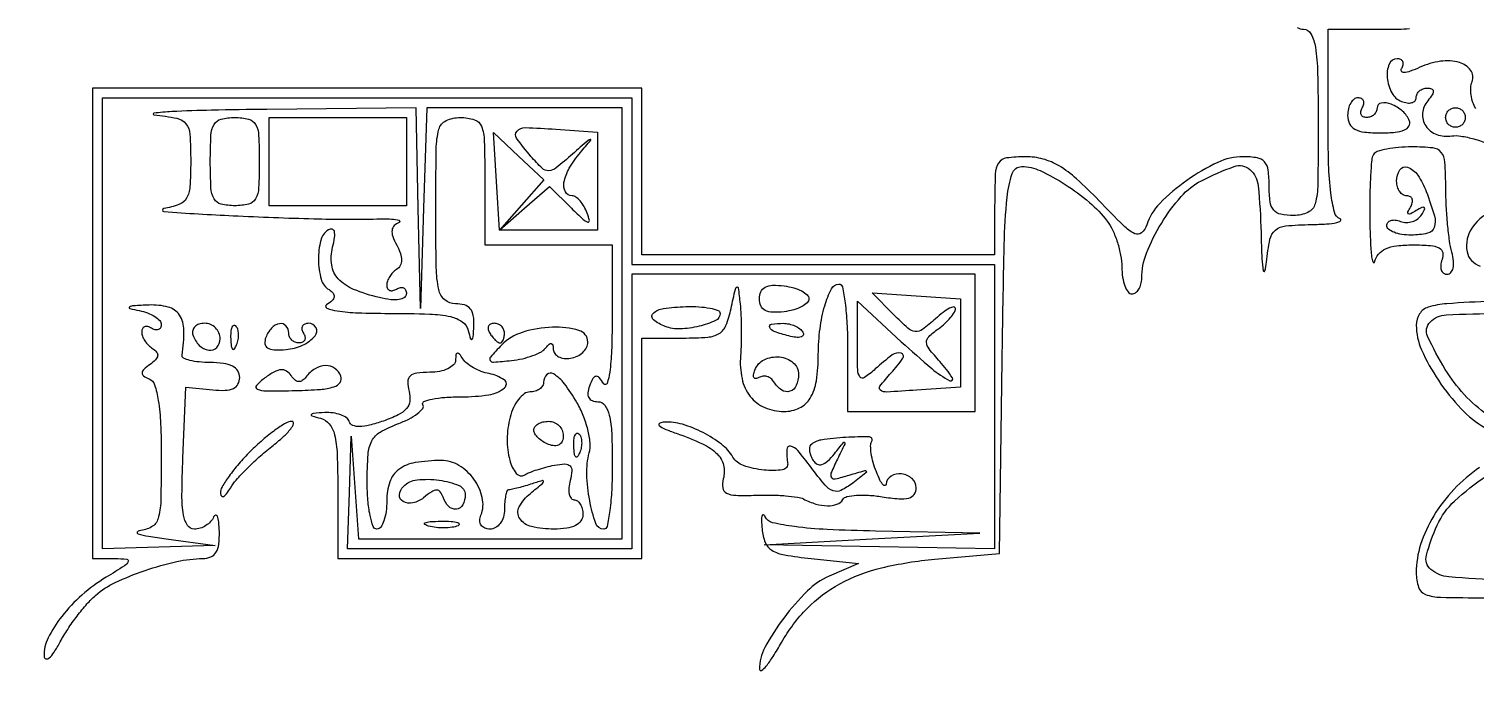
# Model space of a CAD drawing. Extents: x 23 to 255, y 40 to 184.
# Drawn here: x 181.51 to 193.99, y 65.07 to 70.64 of the extents above; entities that cross this region are included whole.
import ezdxf

# ---------------------------------------------------------------- set-up
doc = ezdxf.new("R2010")
doc.units = 0
doc.header["$MEASUREMENT"] = 0

msp = doc.modelspace()

# ---------------------------------------------------------------- linework, layer by layer
for points in [[(207.919475, 175.632891, 0.000007), (191.762556, 175.634099, 0.00002), (173.0434, 175.634494, 0.000013), (151.49745, 175.633531), (95.9364, 175.6296)], [(192.453163, 70.656739, 0.142417), (192.5073, 70.641, -0.280451), (192.571712, 70.601787, -0.080293), (192.609711, 70.4859, -0.033635), (192.629467, 70.265395, -0.005528), (192.6342, 69.8373, -0.003407), (192.630569, 69.304475, -0.060999), (192.607484, 69.13512, -0.22271), (192.545495, 69.060862, -0.109671), (192.4227, 69.0336, -0.047675), (192.310653, 69.044308, -0.173074), (192.249975, 69.08013, -0.144586), (192.219426, 69.15089, -0.030103), (192.2112, 69.2874, 0.030194), (192.202813, 69.426153, 0.152118), (192.171328, 69.496157, 0.172046), (192.108062, 69.531169, 0.0412), (191.986535, 69.5412, 0.110402), (191.767716, 69.492288, 0.044072), (191.500783, 69.336634, 0.043998), (191.266804, 69.137974, 0.118445), (191.154782, 68.95241, -0.137063), (191.109878, 68.883835, -0.306761), (191.050937, 68.87653, -0.077268), (190.954819, 68.946055, -0.006578), (190.740565, 69.163854, 0.017541), (190.548849, 69.350381, 0.049252), (190.398627, 69.461803, 0.067873), (190.260275, 69.520985, 0.06727), (190.110702, 69.5412, 0.033248), (189.944875, 69.530161, 0.221679), (189.876965, 69.486705, 0.132473), (189.847673, 69.392623, 0.009606), (189.8424, 69.1182), (189.8424, 68.6952), (188.3196, 68.6952), (186.7968, 68.6952), (186.7968, 69.4143), (186.7968, 70.1334), (184.428, 70.1334), (182.0592, 70.1334), (182.0592, 68.103), (182.0592, 66.0726), (182.24955, 66.072284, -0.022175), (182.353459, 66.0675, -0.518309), (182.366005, 66.045793, -0.143809), (182.334757, 66.010018, -0.004901), (182.174824, 65.910332, 0.043539), (181.967094, 65.757406, 0.045869), (181.792927, 65.57324, 0.0505), (181.674681, 65.386679, 0.123168), (181.639587, 65.228926, 0.303795), (181.654942, 65.207238, 0.280132), (181.682067, 65.212214, 0.067175), (181.726563, 65.264089, 0.020372), (181.779442, 65.3535, -0.022777), (181.843996, 65.461462, -0.016366), (181.925322, 65.576063, -0.016581), (182.010086, 65.680229, -0.033937), (182.084419, 65.75476, -0.070078), (182.252719, 65.864772, -0.027261), (182.511113, 65.969334, -0.027473), (182.785934, 66.046897, -0.054292), (183.01095, 66.072128, 0.103417), (183.078398, 66.086454, 0.153764), (183.123423, 66.125986, 0.107664), (183.147555, 66.196296, 0.036223), (183.152321, 66.30525, 0.017437), (183.147022, 66.3885, 0.068218), (183.135069, 66.438495, 0.378789), (183.119451, 66.446542, 0.239112), (183.102971, 66.43215, -0.090105), (183.077438, 66.391717, -0.065398), (183.03654, 66.357464, -0.06404), (182.987167, 66.334299, -0.077853), (182.936744, 66.3264, -0.254707), (182.876949, 66.358974, -0.103778), (182.84268, 66.448287, -0.042479), (182.829904, 66.619133, -0.00756), (182.838044, 66.93975), (182.8629, 67.5531), (183.09555, 67.528748, 0.032896), (183.202615, 67.524621, 0.100179), (183.273188, 67.540918, 0.159128), (183.313309, 67.577717, 0.128945), (183.3282, 67.634498, 0.144704), (183.311375, 67.691416, 0.131317), (183.265791, 67.732608, 0.085381), (183.187683, 67.757056, 0.03326), (183.0744, 67.7646, -0.023661), (182.977824, 67.769173, -0.040021), (182.898097, 67.783238, -0.050377), (182.843344, 67.803554, -0.329015), (182.830618, 67.82805, 0.040262), (182.847062, 68.043646, 0.14554), (182.807668, 68.174032, 0.186023), (182.710881, 68.243201, 0.073766), (182.54565, 68.260679, 0.004641), (182.412288, 68.25385, 0.114822), (182.377168, 68.243405, 0.674817), (182.378862, 68.230859, 0.014773), (182.46105, 68.212495, -0.040061), (182.533908, 68.192303, -0.053412), (182.595485, 68.162012, -0.064918), (182.637777, 68.126855, -0.189109), (182.6514, 68.092123, -0.119585), (182.644681, 68.064433, -0.186902), (182.626549, 68.048363, -0.152877), (182.599154, 68.04693, -0.075745), (182.5668, 68.0607, 0.076764), (182.53445, 68.07439, 0.154201), (182.507051, 68.072776, 0.186277), (182.488904, 68.05643, 0.117858), (182.4822, 68.028386, 0.092658), (182.489047, 67.991758, 0.053013), (182.509704, 67.951638, 0.050471), (182.540017, 67.914329, 0.058587), (182.575832, 67.885918, -0.083832), (182.611105, 67.854928, -0.211677), (182.619875, 67.822673, -0.158855), (182.602219, 67.787638, -0.044406), (182.554682, 67.747584, 0.028767), (182.500646, 67.704867, 0.195242), (182.48587, 67.674947, 0.269186), (182.498306, 67.649387, 0.051696), (182.54565, 67.624209, -0.223842), (182.593387, 67.572441, -0.037022), (182.625239, 67.436693, -0.028375), (182.645338, 67.235825, -0.010749), (182.6514, 66.95385, -0.005763), (182.646936, 66.56661, -0.066528), (182.623386, 66.416787, -0.192587), (182.566825, 66.345291, -0.113302), (182.46105, 66.313109, 0.280798), (182.444178, 66.301135, 0.446414), (182.450872, 66.286679, 0.032309), (182.541901, 66.265094, 0.00798), (182.6937, 66.2418), (183.1167, 66.183782), (182.63025, 66.170491), (182.1438, 66.1572), (182.1438, 68.103), (182.1438, 70.0488), (184.428, 70.0488), (186.7122, 70.0488), (186.7122, 69.3297), (186.7122, 68.6106), (188.2773, 68.6106), (189.8424, 68.6106), (189.8424, 67.3839), (189.8424, 66.1572), (188.84835, 66.173923), (187.8543, 66.190646), (188.7849, 66.2418), (189.7155, 66.292954), (188.8131, 66.309677, -0.006854), (188.398035, 66.323062, -0.020585), (188.115595, 66.347728, -0.024099), (187.924893, 66.381733, -0.235963), (187.86357, 66.43215, 0.154534), (187.84803, 66.449659, 0.498084), (187.835845, 66.444708, 0.07257), (187.830886, 66.402039, 0.015025), (187.83537, 66.3264, 0.071338), (187.862694, 66.210589, 0.166067), (187.919619, 66.143452, 0.094466), (188.029159, 66.103463, 0.014463), (188.260312, 66.0726), (188.666323, 66.0303), (188.414009, 65.919959, 0.092082), (188.226067, 65.792508, 0.03742), (188.022234, 65.55843, 0.036567), (187.859484, 65.303696, 0.127998), (187.813392, 65.116014, 0.593463), (187.830395, 65.107036, 0.075094), (187.869895, 65.142764, 0.030158), (187.930996, 65.227399, 0.012411), (188.003789, 65.348786, -0.065207), (188.225021, 65.642482, -0.074557), (188.505558, 65.854042, -0.065589), (188.86574, 65.992216, -0.037387), (189.326748, 66.066887), (189.8847, 66.1149), (189.907638, 67.78575, -0.001922), (189.925131, 68.781165, -0.019888), (189.950209, 69.190527, -0.053798), (189.993663, 69.395967, -0.325481), (190.076838, 69.456043, -0.10833), (190.234853, 69.420769, -0.033429), (190.449908, 69.302646, -0.033902), (190.66072, 69.146704, -0.054651), (190.813931, 68.984512, -0.054225), (190.861237, 68.905485, -0.03083), (190.901511, 68.801468, -0.030443), (190.929502, 68.690412, -0.043645), (190.939509, 68.58945, 0.034554), (190.946711, 68.500342, 0.052353), (190.966261, 68.425141, 0.067837), (190.994151, 68.373403, 0.239666), (191.0268, 68.3568, 0.157252), (191.059067, 68.367205, 0.0973), (191.086549, 68.396534, 0.07931), (191.105102, 68.440339, 0.060659), (191.1114, 68.492064, -0.094066), (191.152467, 68.708423, -0.043514), (191.280605, 68.965672, -0.043507), (191.451557, 69.197176, -0.092897), (191.626207, 69.333427, -0.03371), (191.909665, 69.456578, -0.271015), (192.043879, 69.431203, -0.192289), (192.116619, 69.289651, -0.017463), (192.140822, 68.88555, 0.00436), (192.148451, 68.658691, 0.035595), (192.160192, 68.555693, 0.795854), (192.173797, 68.555125, 0.040992), (192.188228, 68.63175, -0.022394), (192.217737, 68.828319, -0.171887), (192.264494, 68.907352, -0.153631), (192.353236, 68.943958, -0.016881), (192.575857, 68.955679, 0.011623), (192.705275, 68.961129, 0.032652), (192.795118, 68.972931, 0.128581), (192.827248, 68.988516, 0.562862), (192.82455, 69.005029, -0.23943), (192.774926, 69.061922, -0.030487), (192.74389, 69.22659, -0.023674), (192.724458, 69.475227, -0.007664), (192.7188, 69.84435), (192.7188, 70.641), (193.2264, 70.641, 0.015416), (193.42236, 70.647043, 0.025878)], [(193.994789, 69.956528, -0.060137), (193.96893, 70.010477, -0.046746), (193.953865, 70.073841, -0.047983), (193.951096, 70.136585, -0.078817), (193.962105, 70.188465, 0.254216), (193.949015, 70.287453, 0.169471), (193.852815, 70.354072, 0.102633), (193.689268, 70.36478, 0.072214), (193.511716, 70.31308, -0.018813), (193.428546, 70.278902, -0.07071), (193.373531, 70.267112, -0.284596), (193.352642, 70.27811, -0.278164), (193.352903, 70.301958, 0.081793), (193.366306, 70.334532, 0.160293), (193.363792, 70.36216, 0.182881), (193.345979, 70.380516, 0.1101), (193.315993, 70.3872, 0.302945), (193.246523, 70.340856, 0.124369), (193.229159, 70.223343, 0.09908), (193.269635, 70.09169, 0.179026), (193.3533, 70.018206, 0.055937), (193.401891, 70.005558, 0.100118), (193.442923, 70.007886, 0.147206), (193.469838, 70.024334, 0.184534), (193.4802, 70.051455, -0.115131), (193.487494, 70.082713, -0.100417), (193.508094, 70.109329, -0.093486), (193.538896, 70.127192, -0.08498), (193.575159, 70.1334, -0.085001), (193.613148, 70.126895, -0.305799), (193.627058, 70.108137, -0.158803), (193.618217, 70.076244, -0.026834), (193.579998, 70.024813, 0.151841), (193.534958, 69.915658, 0.172601), (193.563041, 69.806528, 0.157713), (193.657052, 69.732924, 0.125913), (193.785799, 69.719891, -0.078001), (193.865674, 69.719406, -0.027326), (193.97812, 69.694687, -0.026354), (194.100865, 69.653502, -0.027875)], [(194.163826, 69.088221, 0.140295), (193.965725, 68.932976, 0.207269), (193.918511, 68.720414, 0.140782), (193.956823, 68.644974, 0.120303), (194.031557, 68.595828, 0.062493)], [(194.13585, 68.293916, 0.0059), (193.74407, 68.272052, 0.059163), (193.58323, 68.24183, 0.175464), (193.508639, 68.184971, 0.144006), (193.4802, 68.088277, 0.105438), (193.52587, 67.874111, 0.042419), (193.671386, 67.610874, 0.042053), (193.867776, 67.364926, 0.069951), (194.074758, 67.19985)], [(194.096784, 67.310408, -0.051721), (193.89466, 67.488114, -0.049715), (193.730277, 67.705747, -0.028978), (193.578395, 67.990764, -0.310316), (193.599441, 68.113282, -0.189898), (193.739687, 68.176513, -0.01206), (194.1993, 68.1876, 0.011522)], [(194.027164, 66.85791, 0.053248), (193.805381, 66.669873, 0.054803), (193.63073, 66.440921, 0.058025), (193.518264, 66.193245, 0.077737), (193.4802, 65.949901, 0.078923), (193.500134, 65.824403, 0.230574), (193.559417, 65.763054, 0.08198), (193.690521, 65.738423, 0.005529), (194.0724, 65.7342)], [(194.22045, 65.885809, -0.011888), (193.761436, 65.914047, -0.156222), (193.606255, 65.978773, -0.289782), (193.568073, 66.101515, -0.041273), (193.661508, 66.36149, -0.09883), (193.811198, 66.569163, -0.040869), (194.084438, 66.784546, -0.040884)]]:
    msp.add_lwpolyline(points, format="xyb")
for points in [[(192.888, 69.897729, 0.111919), (192.904327, 69.825699, 0.161305), (192.949258, 69.77896, 0.096636), (193.03301, 69.753731, 0.024984), (193.174488, 69.746657, 0.023594), (193.298354, 69.752505, 0.074561), (193.378771, 69.772458, 0.156982), (193.417615, 69.805407, 0.234752), (193.421747, 69.848887, 0.121581), (193.362775, 69.933555, 0.084663), (193.263136, 69.994852, 0.136471), (193.178247, 70.004342, 0.368108), (193.1418, 69.961545, -0.108533), (193.134933, 69.930282, -0.099707), (193.115482, 69.903671, -0.095452), (193.086412, 69.885828, -0.090291), (193.052207, 69.8796, -0.108972), (193.022179, 69.886223, -0.182303), (193.004291, 69.904451, -0.161196), (193.001659, 69.931874, -0.082592), (193.0149, 69.9642, 0.082592), (193.028141, 69.996526, 0.161196), (193.025509, 70.023949, 0.182303), (193.007621, 70.042177, 0.108972), (192.977593, 70.0488, 0.165025), (192.943416, 70.037204, 0.095615), (192.914318, 70.004423, 0.076659), (192.894653, 69.955511, 0.057377)], [(182.58795, 69.902572, -0.02211), (182.786799, 69.872837, -0.17976), (182.864017, 69.825667, -0.153044), (182.8982, 69.735666, -0.014812), (182.9052, 69.499412, -0.015497), (182.898423, 69.280816, -0.115307), (182.868736, 69.181903, -0.177717), (182.803823, 69.127465, -0.048975), (182.67255, 69.094195, 0.896064), (182.673663, 69.066945, 0.004928), (183.272437, 69.031668, 0.00569), (183.968037, 69.005493, 0.011724), (184.5126, 69.003975, -0.010773), (184.619967, 69.00388, -0.034949), (184.690855, 68.997318, -0.217304), (184.708193, 68.985707, -0.477455), (184.703626, 68.972722, 0.10945), (184.660981, 68.946001, 0.173183), (184.642412, 68.907566, 0.114668), (184.649003, 68.853478, 0.035468), (184.682705, 68.77811, -0.038074), (184.71454, 68.70591, -0.08581), (184.724506, 68.647138, -0.121747), (184.713102, 68.601628, -0.133127), (184.682029, 68.568441, 0.064112), (184.64958, 68.542114, 0.051747), (184.622118, 68.506564, 0.05341), (184.603437, 68.467652, 0.085428), (184.5972, 68.431414, 0.117858), (184.603904, 68.40337, 0.186277), (184.622051, 68.387024, 0.154201), (184.64945, 68.38541, 0.076764), (184.6818, 68.3991, -0.084517), (184.714118, 68.412194, -0.163298), (184.741549, 68.409235, -0.180876), (184.759801, 68.390849, -0.106365), (184.7664, 68.360181, -0.240379), (184.749352, 68.32677, -0.119369), (184.704187, 68.308227, -0.068274), (184.63107, 68.307085, -0.028451), (184.53375, 68.324553, -0.037529), (184.310894, 68.395821, -0.109892), (184.17888, 68.486806, -0.152234), (184.122019, 68.605637, -0.097824), (184.129852, 68.759461, 0.023115), (184.147086, 68.844614, 0.099189), (184.144807, 68.896064, 0.293335), (184.125087, 68.914737, 0.18741), (184.092991, 68.908796, 0.195765), (184.027111, 68.81855, 0.063809), (184.007565, 68.651526, 0.063682), (184.030802, 68.484378, 0.190218), (184.098632, 68.393518, -0.079241), (184.133973, 68.363035, -0.218762), (184.14254, 68.332104, -0.167837), (184.124953, 68.299379, -0.045108), (184.077482, 68.26292, 0.612596), (184.080246, 68.233367, 0.060251), (184.17034, 68.209599, 0.025298), (184.350027, 68.193929, 0.008603), (184.612147, 68.188895, -0.007403), (184.967541, 68.182924, -0.045558), (185.149022, 68.160551, -0.105518), (185.248723, 68.115551, -0.171903), (185.300283, 68.03955, 0.01159), (185.320584, 67.96863, 0.541772), (185.332683, 67.965205, 0.197309), (185.342695, 67.985212, 0.005718), (185.348786, 68.08185, 0.052892), (185.34398, 68.170483, 0.135122), (185.317487, 68.228483, 0.149531), (185.267132, 68.261247, 0.070109), (185.1894, 68.2722, -0.179874), (185.097393, 68.306406, -0.16431), (185.045803, 68.393812, -0.047763), (185.02427, 68.585191, -0.004147), (185.0202, 69.0759, -0.003407), (185.023831, 69.608725, -0.060999), (185.046916, 69.77808, -0.22271), (185.108905, 69.852338, -0.109671), (185.2317, 69.8796, -0.077921), (185.353594, 69.860488, -0.226921), (185.413915, 69.80346, -0.085635), (185.438758, 69.678551, -0.006367), (185.4432, 69.3297), (185.4432, 68.7798), (185.9931, 68.7798), (186.543, 68.7798), (186.541705, 68.12415, -0.008799), (186.536617, 67.864244, -0.024055), (186.52097, 67.681193, -0.051728), (186.497665, 67.584594, -0.625738), (186.468878, 67.581343, 0.034191), (186.429442, 67.635054, 0.265879), (186.40133, 67.645295, 0.234956), (186.375706, 67.626538, 0.027745), (186.345928, 67.560193, 0.065056), (186.332297, 67.503631, 0.15226), (186.340666, 67.461407, 0.176772), (186.370172, 67.43537, 0.093544), (186.418755, 67.4262, -0.239463), (186.478794, 67.395697, -0.102465), (186.517071, 67.311441, -0.045983), (186.53766, 67.154336, -0.009602), (186.543, 66.8763, -0.012642), (186.537669, 66.665476, -0.020815), (186.521255, 66.487933, -0.016083), (186.498207, 66.350346, -0.357301), (186.468975, 66.3264, -0.320628), (186.400159, 66.375585, -0.035696), (186.347975, 66.573064, -0.039462), (186.323388, 66.79963, -0.071369), (186.344438, 66.984655, 0.087925), (186.351345, 67.070404, 0.036736), (186.331833, 67.18513, 0.034898), (186.292294, 67.307857, 0.03805), (186.236967, 67.420234, 0.027389), (186.129364, 67.581524, 0.09489), (186.036992, 67.665613, 0.333784), (185.979371, 67.66012, 0.210909), (185.9508, 67.5954, -0.137971), (185.941725, 67.563139, -0.100151), (185.916217, 67.535651, -0.085943), (185.878065, 67.517145, -0.070158), (185.833071, 67.5108, 0.158648), (185.783975, 67.49482, 0.068422), (185.733802, 67.446558, 0.057959), (185.690168, 67.375772, 0.047713), (185.660454, 67.292105, 0.058419), (185.635902, 67.103134, 0.065744), (185.657605, 66.92132, 0.106291), (185.71402, 66.807993, 0.379458), (185.787373, 66.795268, -0.045789), (185.829379, 66.816187, -0.014726), (185.89505, 66.839499, -0.014551), (185.970033, 66.861268, -0.0158), (186.044135, 66.877982, -0.035624), (186.134469, 66.888786, -0.208004), (186.178221, 66.872201, -0.225461), (186.193842, 66.830033, -0.04179), (186.179273, 66.746286, 0.041779), (186.168201, 66.682652, 0.071705), (186.171123, 66.628988, 0.108253), (186.186766, 66.593313, 0.239925), (186.21252, 66.5802, -0.162267), (186.241769, 66.570451, -0.096244), (186.266675, 66.542923, -0.077596), (186.283501, 66.501834, -0.058511), (186.2892, 66.4533, -0.150693), (186.272344, 66.398643, -0.12588), (186.226582, 66.358337, -0.083267), (186.149441, 66.33401, -0.034849), (186.040393, 66.3264, -0.055392), (185.846171, 66.347983, -0.193829), (185.744482, 66.418189, -0.277541), (185.740237, 66.518769, -0.096638), (185.836578, 66.635035, 0.002146), (185.941461, 66.721679, 0.217429), (185.94948, 66.738373, 0.508328), (185.940152, 66.745462, 0.004189), (185.838131, 66.714006, -0.006049), (185.7762, 66.695164, -0.007573), (185.718291, 66.679254, -0.006245), (185.669476, 66.667284, -0.057059), (185.647781, 66.6648, 0.31754), (185.634008, 66.655073, 0.033708), (185.622793, 66.615097, 0.031851), (185.614956, 66.560454, 0.019696), (185.6124, 66.4956, -0.071767), (185.603071, 66.430941, -0.086919), (185.575903, 66.376103, -0.100388), (185.535535, 66.339441, -0.135114), (185.488155, 66.3264, -0.094997), (185.442171, 66.335216, -0.155273), (185.411748, 66.360169, -0.150006), (185.400713, 66.398839, -0.086868), (185.41007, 66.446689, 0.148513), (185.420946, 66.598464, 0.101861), (185.349059, 66.756729, 0.099871), (185.218894, 66.87614, 0.136655), (185.066443, 66.9186, 0.03986), (184.841924, 66.900673, 0.120074), (184.701325, 66.8415, 0.153938), (184.623805, 66.734722, 0.080794), (184.5972, 66.571149, -0.032824), (184.591039, 66.477396, -0.050432), (184.572349, 66.398295, -0.065191), (184.545083, 66.343676, -0.249384), (184.5126, 66.3264, -0.317505), (184.479669, 66.349656, -0.033724), (184.452851, 66.445208, -0.03186), (184.434111, 66.575827, -0.019703), (184.428, 66.730852, -0.01589), (184.43568, 66.972473, -0.104322), (184.467988, 67.088558, -0.143914), (184.540048, 67.163588, -0.039723), (184.689531, 67.234022, 0.026603), (184.786764, 67.276759, 0.045497), (184.861898, 67.323681, 0.061647), (184.907057, 67.367673, 0.317434), (184.909056, 67.400619, -0.462885), (184.917526, 67.4268, -0.04703), (184.988655, 67.44856, -0.033507), (185.099236, 67.463682, -0.01723), (185.239018, 67.4685, 0.036798), (185.477681, 67.486089, 0.137607), (185.613667, 67.546918, 0.499444), (185.610292, 67.614713, 0.102179), (185.479484, 67.668637, -0.043887), (185.412452, 67.687555, -0.03754), (185.345977, 67.718675, -0.039239), (185.289628, 67.756512, -0.081753), (185.254145, 67.795537, 0.022668), (185.223992, 67.837766, 0.27096), (185.206067, 67.844847, 0.334007), (185.193984, 67.832462, 0.029029), (185.190695, 67.78575, -0.196852), (185.173564, 67.745341, -0.084622), (185.124754, 67.711064, -0.065201), (185.052857, 67.687781, -0.045772), (184.968033, 67.68, 0.030421), (184.855385, 67.67314, 0.156778), (184.799368, 67.647268, 0.21282), (184.778433, 67.5988, 0.061105), (184.789591, 67.515854, -0.093185), (184.795466, 67.432, -0.150464), (184.766874, 67.36703, -0.101792), (184.696121, 67.312722, -0.029092), (184.567696, 67.259392, -0.020573), (184.447168, 67.222861, -0.059057), (184.360661, 67.211096, -0.103691), (184.303809, 67.221997, -0.216531), (184.273788, 67.254337, 0.161019), (184.249365, 67.287068, 0.065287), (184.1994, 67.313084, 0.05545), (184.133683, 67.329088, 0.045428), (184.0614, 67.331786, 0.004943), (183.964087, 67.325611, 0.220754), (183.946791, 67.315986, 0.516928), (183.950695, 67.304429, 0.008813), (184.02615, 67.283283, -0.162536), (184.101294, 67.23428, -0.109933), (184.14631, 67.141491, -0.049533), (184.168703, 66.975028, -0.008685), (184.1742, 66.658597), (184.1742, 66.0726), (185.4855, 66.0726), (186.7968, 66.0726), (186.796691, 67.02435), (186.796581, 67.9761), (187.154722, 67.9761, 0.017764), (187.366726, 67.983634, 0.120548), (187.465817, 68.015484, 0.162994), (187.524078, 68.085115, 0.040103), (187.567822, 68.2299, -0.00183), (187.604964, 68.398438, -0.216236), (187.618085, 68.415824, -0.529691), (187.629798, 68.409788, -0.003372), (187.645548, 68.2722, -0.016), (187.652942, 68.174114, -0.008634), (187.656088, 68.05298, -0.008591), (187.65504, 67.929343, -0.01337), (187.649458, 67.822917, 0.072041), (187.662266, 67.625228, 0.113938), (187.733586, 67.47192, 0.126539), (187.858291, 67.375788, 0.101595), (188.024808, 67.3416, 0.113248), (188.158129, 67.372189, 0.145876), (188.250426, 67.456597, 0.099427), (188.303672, 67.606116, 0.03471), (188.320755, 67.834969, -0.030223), (188.335309, 68.056701, -0.03987), (188.37666, 68.254914, -0.044115), (188.434071, 68.401391, -0.284602), (188.498667, 68.4414, -0.356633), (188.52817, 68.41729, -0.01636), (188.551447, 68.279867, -0.02101), (188.568018, 68.102323, -0.012763), (188.5734, 67.8915), (188.5734, 67.3416), (189.1233, 67.3416), (189.6732, 67.3416), (189.6732, 67.9338), (189.6732, 68.526), (188.1927, 68.526), (186.7122, 68.526), (186.7122, 67.3416), (186.7122, 66.1572), (185.4855, 66.1572), (184.2588, 66.1572), (184.27445, 66.64365), (184.290099, 67.1301), (184.321171, 66.68595), (184.352242, 66.2418), (185.489921, 66.2418), (186.6276, 66.2418), (186.6276, 68.103), (186.6276, 69.9642), (185.78456, 69.9642), (184.941519, 69.9642), (184.914101, 69.09705), (184.886684, 68.2299), (184.868842, 69.09705), (184.851, 69.9642), (183.56085, 69.949978, 0.002635), (183.085899, 69.94224, 0.006782), (182.742874, 69.930186, 0.020194), (182.587776, 69.916335, 0.88949)], [(183.4974, 69.4989, -0.012699), (183.491641, 69.272182, -0.114574), (183.4645, 69.17742, -0.210352), (183.404912, 69.132211, -0.058662), (183.2859, 69.1182, -0.058662), (183.166888, 69.132211, -0.210352), (183.1073, 69.17742, -0.114574), (183.080159, 69.272182, -0.012699), (183.0744, 69.4989, -0.012699), (183.080159, 69.725618, -0.114574), (183.1073, 69.82038, -0.210352), (183.166888, 69.865589, -0.058662), (183.2859, 69.8796, -0.058662), (183.404912, 69.865589, -0.210352), (183.4645, 69.82038, -0.114574), (183.491641, 69.725618, -0.012699)], [(193.9032, 69.8796, -0.099038), (193.896741, 69.847313, -0.097945), (193.878349, 69.819851, -0.097945), (193.850887, 69.801459, -0.099038), (193.8186, 69.795, -0.099038), (193.786313, 69.801459, -0.097945), (193.758851, 69.819851, -0.097945), (193.740459, 69.847313, -0.099038), (193.734, 69.8796, -0.099038), (193.740459, 69.911887, -0.097945), (193.758851, 69.939349, -0.097945), (193.786313, 69.957741, -0.099038), (193.8186, 69.9642, -0.099038), (193.850887, 69.957741, -0.097945), (193.878349, 69.939349, -0.097945), (193.896741, 69.911887, -0.099038)], [(186.4161, 69.3297), (186.4161, 68.9067), (185.9931, 68.9067), (185.5701, 68.9067), (185.543503, 69.328414), (185.516907, 69.750128), (185.734328, 69.545871), (185.951749, 69.341615), (185.760924, 69.124157), (185.5701, 68.9067), (185.785453, 69.095547), (186.000806, 69.284394), (186.19163, 69.095547, 0.007307), (186.290474, 69.000545, 0.11495), (186.330738, 68.977381, 0.56659), (186.345171, 68.990502, 0.040453), (186.326776, 69.05475, 0.041722), (186.299891, 69.1114, 0.049723), (186.26526, 69.15931, 0.057185), (186.228495, 69.192299, 0.155504), (186.195549, 69.2028, -0.279196), (186.138036, 69.23763, -0.169507), (186.126103, 69.318828, -0.084796), (186.172035, 69.441196, -0.04239), (186.267445, 69.576839, 0.00189), (186.356773, 69.684204, 0.702749), (186.353071, 69.69045, 0.132809), (186.334113, 69.681213, 0.00096), (186.200263, 69.563966, -0.011825), (186.057912, 69.444638, -0.155697), (185.994526, 69.420411, -0.208942), (185.937622, 69.441556, -0.023743), (185.841318, 69.543783, -0.020786), (185.71732, 69.701416, -0.355603), (185.720899, 69.762685, -0.21849), (185.791507, 69.792447, -0.01023), (186.05655, 69.778714), (186.4161, 69.7527)], [(193.111268, 69.560242, 0.117657), (193.095621, 69.512919, 0.007404), (193.085238, 69.365453, 0.01058), (193.079131, 69.1876, 0.007644), (193.079551, 68.989192, 0.006457), (193.085157, 68.804377, 0.018247), (193.095439, 68.675678, 0.078992), (193.108173, 68.630351, 0.718152), (193.121279, 68.63175, -0.118482), (193.154496, 68.699695, -0.115665), (193.215216, 68.745846, -0.077337), (193.311213, 68.771923, -0.027726), (193.453154, 68.7798, -0.017986), (193.60215, 68.774439, -0.09967), (193.679005, 68.753117, -0.233164), (193.70889, 68.713258, -0.138785), (193.703406, 68.6529, 0.063568), (193.691552, 68.604342, 0.110447), (193.695985, 68.563277, 0.151525), (193.7156, 68.536277, 0.161827), (193.746522, 68.526, 0.21561), (193.778967, 68.540673, 0.128249), (193.798381, 68.579248, 0.079587), (193.801558, 68.639935, 0.038846), (193.787322, 68.71635, -0.031053), (193.767586, 68.813835, -0.010771), (193.750956, 68.956402, -0.010653), (193.73934, 69.114634, -0.012191), (193.735155, 69.26625, 0.013777), (193.728107, 69.495281, 0.157332), (193.69581, 69.578443, 0.200163), (193.624256, 69.616901, 0.024519), (193.442893, 69.6258, 0.020933), (193.328453, 69.621007, 0.027871), (193.225396, 69.606542, 0.027585), (193.144027, 69.585737, 0.179836)], [(193.566894, 69.239593, -0.018682), (193.63771, 69.030089, -0.156189), (193.635609, 68.931355, -0.260993), (193.577829, 68.879745, -0.054668), (193.4379, 68.8644, -0.0369), (193.356902, 68.870386, -0.055583), (193.288528, 68.888471, -0.072895), (193.241762, 68.914949, -0.231533), (193.2264, 68.946345, -0.170338), (193.23602, 68.973763, -0.150241), (193.261163, 68.990879, -0.106442), (193.299446, 68.99423, -0.060487), (193.344743, 68.982877, 0.089247), (193.394773, 68.973339, 0.079812), (193.447101, 68.98119, 0.081025), (193.49365, 69.00483, 0.096705), (193.527014, 69.040904, 0.023608), (193.55212, 69.086172, 0.361638), (193.548253, 69.102335, 0.287545), (193.529533, 69.103872, 0.018888), (193.4802, 69.0759, -0.019519), (193.432265, 69.0488, -0.255668), (193.412553, 69.049295, -0.388009), (193.407823, 69.064329, -0.029545), (193.429821, 69.105129, 0.068937), (193.446333, 69.142513, 0.143226), (193.446136, 69.174109, 0.19028), (193.429756, 69.194919, 0.132745), (193.400593, 69.2028, -0.140337), (193.366428, 69.212582, -0.099915), (193.337318, 69.240077, -0.085131), (193.317713, 69.281197, -0.06887), (193.311, 69.3297, -0.142635), (193.339324, 69.426969, -0.348864), (193.405305, 69.449772, -0.161086), (193.493097, 69.381917, -0.057576)], [(188.24026, 68.3145, -0.211319), (188.225055, 68.28013, -0.064634), (188.17736, 68.246888, -0.052031), (188.108114, 68.21958, -0.03684), (188.02613, 68.203131, -0.036974), (187.926583, 68.198104, -0.114532), (187.861836, 68.214742, -0.167846), (187.825221, 68.253374, -0.106908), (187.812, 68.3145, -0.106908), (187.825221, 68.375626, -0.167846), (187.861836, 68.414258, -0.114532), (187.926583, 68.430896, -0.036974), (188.02613, 68.425869, -0.03684), (188.108114, 68.40942, -0.052031), (188.17736, 68.382112, -0.064634), (188.225055, 68.34887, -0.211319)], [(189.5463, 67.9338), (189.5463, 67.5531), (189.168426, 67.52619, -0.004012), (188.911263, 67.50995, -0.163526), (188.85795, 67.524655, -0.436539), (188.852418, 67.560229, -0.016659), (188.948888, 67.67424, 0.031749), (189.050357, 67.801769, 0.523216), (189.034369, 67.844832, 0.227762), (188.958802, 67.829776, 0.022757), (188.812711, 67.709188, -0.029918), (188.718729, 67.633847, -0.41652), (188.680008, 67.64063, -0.147303), (188.66067, 67.699863, -0.005765), (188.658, 67.931463), (188.658, 68.293749), (189.03681, 67.944575, 0.010086), (189.299774, 67.711816, 0.056877), (189.455228, 67.607565, 0.768802), (189.47764, 67.632256, 0.040462), (189.370185, 67.772241, -0.015487), (189.275844, 67.883209, -0.158182), (189.254864, 67.938971, -0.21741), (189.274314, 67.987378, -0.032311), (189.357073, 68.056517, 0.027466), (189.413313, 68.102585, 0.032573), (189.46084, 68.152144, 0.034437), (189.494504, 68.198267, 0.141342), (189.504, 68.231188, 0.446832), (189.489838, 68.243871, 0.091534), (189.45342, 68.2329, 0.044858), (189.397967, 68.197758, 0.02027), (189.331814, 68.142598, -0.023352), (189.220507, 68.050943, -0.186153), (189.157587, 68.033253, -0.159685), (189.093922, 68.060977, -0.016067), (188.972264, 68.176499), (188.7849, 68.366227), (189.1656, 68.340363), (189.5463, 68.3145)], [(187.4736, 68.189094, -0.292947), (187.433375, 68.12633, -0.048915), (187.291538, 68.077248, -0.04908), (187.127287, 68.054551, -0.10176), (187.00014, 68.075538, -0.077526), (186.898309, 68.133998, -0.45169), (186.895782, 68.188442, -0.160205), (186.984575, 68.231439, -0.026233), (187.1775, 68.24706, -0.021118), (187.290994, 68.245483, -0.034314), (187.386621, 68.233494, -0.038206), (187.455854, 68.214356, -0.316123)], [(182.924588, 68.002538, 0.113253), (182.9794, 67.912591, 0.165501), (183.061402, 67.870944, 0.244413), (183.129646, 67.894895, 0.190724), (183.159, 67.96905, 0.099038), (183.148774, 68.02017, 0.097945), (183.119652, 68.063652, 0.097945), (183.07617, 68.092774, 0.099038), (183.02505, 68.103, 0.077096), (182.976381, 68.095451, 0.119977), (182.940285, 68.073489, 0.144529), (182.922474, 68.040757, 0.134046)], [(183.250279, 67.96905, 0.018894), (183.255274, 67.905911, 0.168741), (183.26723, 67.881228, 0.470617), (183.282648, 67.882687, 0.054073), (183.301391, 67.917937, 0.051402), (183.314592, 67.964203, 0.05415), (183.317758, 68.011372, 0.060344), (183.311061, 68.052429, 0.126455), (183.294713, 68.080088, 0.296942), (183.276197, 68.083997, 0.208169), (183.260576, 68.068554, 0.077125), (183.251209, 68.027947, 0.028489)], [(183.553491, 67.981533, 0.112232), (183.545596, 67.926651, 0.242387), (183.56751, 67.891405, 0.127481), (183.624316, 67.87474, 0.027124), (183.728171, 67.877075, 0.088593), (183.870061, 67.913825, 0.108014), (183.979421, 67.996162, 0.314162), (183.986464, 68.065348, 0.272309), (183.922457, 68.103, 0.098379), (183.889634, 68.096479, 0.175683), (183.869562, 68.078149, 0.169814), (183.865511, 68.05069, 0.091163), (183.8781, 68.0184, -0.082592), (183.891341, 67.986074, -0.161196), (183.888709, 67.958651, -0.182303), (183.870821, 67.940423, -0.108972), (183.840793, 67.9338, -0.093332), (183.806593, 67.94024, -0.09642), (183.777518, 67.958651, -0.099167), (183.758058, 67.98612, -0.105053), (183.7512, 68.0184, 0.184278), (183.727314, 68.081009, 0.262335), (183.672212, 68.099806, 0.161315), (183.603478, 68.061878, 0.095358)], [(185.4855, 68.0184, 0.029505), (185.508257, 67.986017, 0.035638), (185.533386, 67.958651, 0.038439), (185.557265, 67.939345, 0.151918), (185.575093, 67.9338, 0.210953), (185.589359, 67.940099, 0.081139), (185.601441, 67.958651, 0.061769), (185.609664, 67.986011, 0.042167), (185.6124, 68.0184, 0.105053), (185.605542, 68.05068, 0.099167), (185.586082, 68.078149, 0.09642), (185.557007, 68.09656, 0.093332), (185.522807, 68.103, 0.108972), (185.492779, 68.096377, 0.182303), (185.474891, 68.078149, 0.161196), (185.472259, 68.050726, 0.082592)], [(185.587453, 67.915055, 0.008557), (185.491271, 67.811453, 0.336209), (185.488844, 67.782096, 0.277559), (185.517589, 67.767742, 0.006689), (185.672053, 67.781953, 0.029696), (185.767124, 67.797734, 0.031949), (185.857301, 67.824423, 0.033748), (185.930922, 67.85722, 0.113131), (185.970655, 67.8915, -0.039898), (185.997487, 67.922504, -0.252621), (186.016844, 67.928129, -0.295361), (186.029942, 67.915002, -0.049218), (186.034105, 67.877836, 0.158171), (186.046214, 67.842124, 0.114637), (186.078509, 67.81482, 0.090936), (186.126741, 67.800311, 0.064227), (186.18345, 67.801301, 0.07505), (186.240021, 67.818524, 0.078536), (186.28801, 67.851505, 0.085722), (186.32026, 67.894738, 0.118014), (186.3315, 67.941695, 0.337091), (186.255011, 68.042257, 0.076667), (186.028199, 68.068973, 0.065338), (185.766397, 68.025035, 0.12785)], [(188.187824, 68.02629, -0.236417), (188.190036, 68.001575, -0.238295), (188.17157, 67.985119, -0.095442), (188.127833, 67.982065, -0.033809), (188.065917, 67.993857, -0.020231), (187.941011, 68.03198, -0.209047), (187.902472, 68.0678, -0.493596), (187.917931, 68.095618, -0.036651), (188.018507, 68.103, -0.056553), (188.068655, 68.09731, -0.049897), (188.118531, 68.080466, -0.052741), (188.160774, 68.055671, -0.095554)], [(188.1504, 67.661871, -0.100341), (188.130809, 67.565235, -0.221871), (188.07622, 67.515977, -0.228276), (188.004754, 67.526882, -0.104612), (187.938047, 67.59678, 0.089269), (187.911851, 67.625955, 0.095102), (187.877669, 67.643382, 0.099868), (187.840873, 67.646433, 0.109749), (187.807123, 67.634686, -0.108444), (187.781071, 67.625543, -0.311142), (187.764944, 67.633976, -0.170869), (187.761184, 67.659329, -0.043818), (187.772764, 67.699777, -0.18948), (187.853954, 67.78853, -0.139747), (187.986331, 67.812298, -0.151827), (188.103783, 67.762447, -0.220485)], [(183.545779, 67.631684, 0.047798), (183.472198, 67.566244, 0.525197), (183.479395, 67.533881, 0.097569), (183.554533, 67.519411, 0.004562), (183.814428, 67.522894, 0.012332), (184.023896, 67.532786, 0.059017), (184.141183, 67.555312, 0.156003), (184.194235, 67.592959, 0.25815), (184.201638, 67.645924, 0.148887), (184.148794, 67.713731, 0.161475), (184.068873, 67.737841, 0.133887), (183.978462, 67.710528, 0.092191), (183.89925, 67.6377, -0.084408), (183.867881, 67.607952, -0.176655), (183.835663, 67.600042, -0.158174), (183.803363, 67.61457, -0.064699), (183.771814, 67.651638, 0.106642), (183.732329, 67.690887, 0.165992), (183.686164, 67.70223, 0.10621), (183.627155, 67.683997, 0.030025)], [(183.419308, 66.996692, 0.018053), (183.319825, 66.889754, 0.02282), (183.236221, 66.783698, 0.02175), (183.17551, 66.690716, 0.141141), (183.161573, 66.637142, 0.159943), (183.170193, 66.613012, 0.359716), (183.187889, 66.609057, 0.114917), (183.215143, 66.631993, 0.028604), (183.247547, 66.680894, -0.049048), (183.297679, 66.750227, -0.014767), (183.386812, 66.845221, -0.014645), (183.493673, 66.946461, -0.01541), (183.604524, 67.039506, 0.016751), (183.702832, 67.122472, 0.039652), (183.768585, 67.192061, 0.093504), (183.792662, 67.237058, 0.503637), (183.778858, 67.256062, 0.138214), (183.725307, 67.241516, 0.021254), (183.632302, 67.180259, 0.022369), (183.526246, 67.096294, 0.017754)], [(186.12, 67.132755, -0.094119), (186.111015, 67.085443, -0.166113), (186.085537, 67.055476, -0.151899), (186.045126, 67.04578, -0.075244), (185.9931, 67.057206, -0.048303), (185.944557, 67.081435, -0.053891), (185.903477, 67.11379, -0.061199), (185.87539, 67.148973, -0.13875), (185.8662, 67.181451, -0.164455), (185.875942, 67.21027, -0.095748), (185.903477, 67.234808, -0.076852), (185.944564, 67.251389, -0.057609), (185.9931, 67.257, -0.096899), (186.041534, 67.247525, -0.097416), (186.082723, 67.220503, -0.098432), (186.110302, 67.180168, -0.10122)], [(186.262391, 66.987337, -0.054073), (186.243648, 66.952087, -0.470617), (186.22823, 66.950628, -0.168741), (186.216274, 66.975311, -0.018894), (186.211279, 67.03845, -0.028489), (186.212209, 67.097347, -0.077125), (186.221576, 67.137954, -0.208169), (186.237197, 67.153397, -0.296942), (186.255713, 67.149488, -0.126455), (186.272061, 67.121829, -0.060344), (186.278758, 67.080772, -0.05415), (186.275592, 67.033603, -0.051402)], [(187.0929, 67.154362, -0.022534), (187.321175, 67.062307, -0.085141), (187.44804, 66.97584, -0.145349), (187.502743, 66.878955, -0.120859), (187.500934, 66.76019, 0.097587), (187.496174, 66.682536, 0.249112), (187.528007, 66.638099, 0.109886), (187.608315, 66.618277, 0.014525), (187.784618, 66.619326, -0.013236), (187.914668, 66.620435, -0.015488), (188.037928, 66.614401, -0.014519), (188.141078, 66.60312, -0.085609), (188.1927, 66.586655, 0.04761), (188.299846, 66.54331, 0.069122), (188.40055, 66.527962, 0.088561), (188.481696, 66.541344, 0.170915), (188.532314, 66.582165, -0.204395), (188.567489, 66.606958, -0.035242), (188.650045, 66.618617, -0.033386), (188.75502, 66.618941, -0.02431), (188.87105, 66.60586, 0.018836), (189.016967, 66.587791, 0.084771), (189.102319, 66.594943, 0.177428), (189.147954, 66.626428, 0.155141), (189.1656, 66.681931, 0.212986), (189.129739, 66.762299, 0.153107), (189.039096, 66.8036, 0.170717), (188.948, 66.783756, 0.244635), (188.906438, 66.71415, -0.335577), (188.895878, 66.701765, -0.286444), (188.879326, 66.707633, -0.056241), (188.852678, 66.750154, -0.01659), (188.821673, 66.820663, -0.026717), (188.794253, 66.901328, -0.031904), (188.777479, 66.979843, -0.033561), (188.772182, 67.046265, -0.142468), (188.782726, 67.084282, 0.580044), (188.762175, 67.122109, 0.021151), (188.559519, 67.117976, 0.02034), (188.343321, 67.095549, 0.161729), (188.25474, 67.05114, 0.174895), (188.244914, 67.030219, 0.064979), (188.246133, 66.997241, 0.054303), (188.257119, 66.958338, 0.042487), (188.27695, 66.919166, 0.1382), (188.311059, 66.887861, 0.196207), (188.351622, 66.884592, 0.112909), (188.400402, 66.913301, 0.033876), (188.459289, 66.976987, -0.00176), (188.539285, 67.075498, -0.520394), (188.548147, 67.074837, -0.251258), (188.548757, 67.061093, -0.001239), (188.486206, 66.931744, 0.011652), (188.430204, 66.809505, 0.264425), (188.434322, 66.772459, 0.302899), (188.467235, 66.760264, 0.014252), (188.587289, 66.792444, -0.002292), (188.721859, 66.831989, -0.371719), (188.734934, 66.825984, -0.347968), (188.73137, 66.8115, -0.002186), (188.618293, 66.724566, -0.046606), (188.516344, 66.660945, -0.208689), (188.447643, 66.657279, -0.130339), (188.378559, 66.706327, -0.014641), (188.258743, 66.859152, 0.015528), (188.144037, 67.004926, 0.173344), (188.08126, 67.04169, 0.462619), (188.047997, 67.014786, 0.045207), (188.055782, 66.89745, -0.417757), (188.012949, 66.839297, -0.063162), (187.852553, 66.836351, -0.05336), (187.67451, 66.875121, -0.18101), (187.583554, 66.94855, 0.095856), (187.48633, 67.058375, 0.045744), (187.326275, 67.159533, 0.045528), (187.147738, 67.231095, 0.083613), (186.992712, 67.250321, 0.099429), (186.951862, 67.240253, 0.526307), (186.948782, 67.221404, 0.093047), (186.992818, 67.192661, 0.013617)], [(185.274, 66.6225, -0.121484), (185.252861, 66.53678, -0.249165), (185.197329, 66.498882, -0.231862), (185.131274, 66.522636, -0.111775), (185.083308, 66.60135, 0.07838), (185.058877, 66.648151, 0.244081), (185.027896, 66.663287, 0.142966), (184.984611, 66.649501, 0.024397), (184.91459, 66.597242, -0.11694), (184.822885, 66.552137, -0.186429), (184.737487, 66.56455, -0.292877), (184.706762, 66.62243, -0.177734), (184.7405, 66.6953, -0.171381), (184.858855, 66.75188, -0.060596), (185.04947, 66.749101, -0.064457), (185.220335, 66.702849, -0.303239)], [(185.21216, 66.355508, -0.06278), (185.161574, 66.342101, -0.030339), (185.094649, 66.337206, -0.029507), (185.023299, 66.340537, -0.037336), (184.95836, 66.352373, -0.087174), (184.925732, 66.367291, -0.597527), (184.927216, 66.380837, -0.080377), (184.97213, 66.391072, -0.012823), (185.0625, 66.394507, -0.014395), (185.153878, 66.393005, -0.052471), (185.211155, 66.384344, -0.333666), (185.222056, 66.370635, -0.31318)]]:
    msp.add_lwpolyline(points, format="xyb", close=True)
msp.add_lwpolyline([(184.7664, 69.4989), (184.7664, 69.1182), (184.1742, 69.1182), (183.582, 69.1182), (183.582, 69.4989), (183.582, 69.8796), (184.1742, 69.8796), (184.7664, 69.8796)], close=True)

doc.saveas('drawing.dxf')
